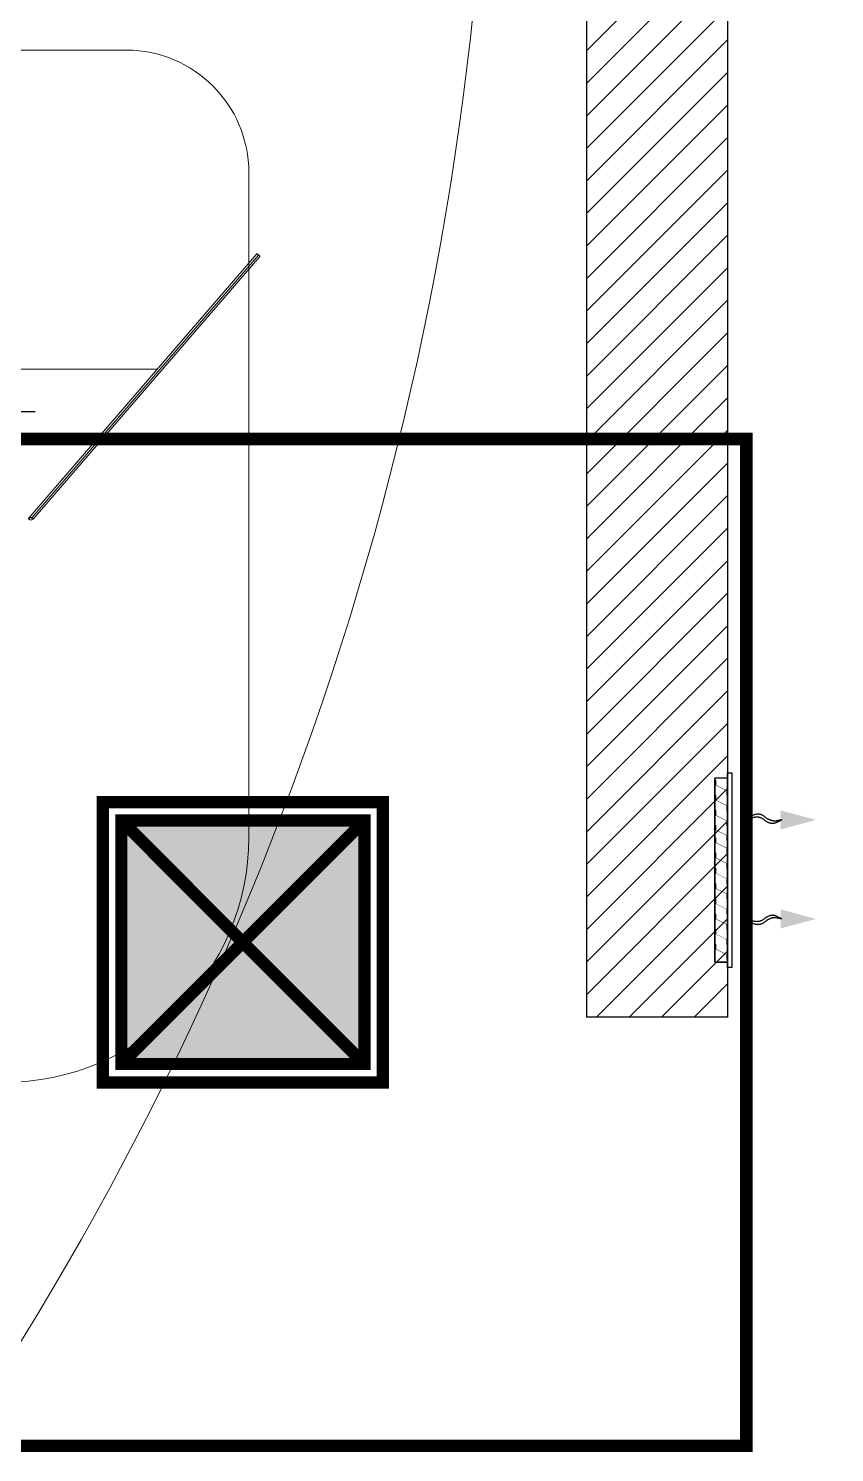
# Model space of a CAD drawing. Header units: millimetres. Extents: x -81374 to 485233, y -39075 to 157313.
# Drawn here: x 38169 to 41455, y -30379 to -24578 of the extents above; entities that cross this region are included whole.
import ezdxf
from ezdxf.enums import TextEntityAlignment as Align

# ---------------------------------------------------------------- set-up
doc = ezdxf.new("R2010")
doc.units = ezdxf.units.MM
doc.linetypes.add('CENTER', pattern=[2, 1.25, -0.25, 0.25, -0.25])
doc.linetypes.add('HIDDEN', pattern=[0.375, 0.25, -0.125])
for name, color, linetype in [('CEN', 252, 'CENTER'), ('Hatch 01_UC', 7, 'Continuous'), ('M-HVAC ELLIPTICAL DUCT', 6, 'Continuous'), ('M-HVAC-GRIL', 6, 'Continuous'), ('M-HVAC-INSULATION', 8, 'Continuous'), ('M-HVAC-SUPP', 4, 'Continuous'), ('M-HVAC-SUPPLY AIR DUCT', 4, 'Continuous')]:
    doc.layers.add(name, color=color, linetype=linetype)
doc.layers.add('G-IMPT', color=8, linetype='Continuous', lineweight=5)
doc.layers.add('M HVAC GRILLE', color=6, linetype='Continuous', lineweight=13)
doc.styles.add('ROMAND', font='romand__.ttf')
doc.styles.get("Standard").update_dxf_attribs({"font": 'arial.ttf'})
doc.dimstyles.new('Vayucon', dxfattribs={"dimtxt": 200, "dimasz": 150, "dimexe": 0, "dimexo": 0, "dimgap": 9e-05, "dimtad": 1, "dimdec": 0, "dimrnd": 5, "dimzin": 0, "dimdsep": 46, "dimtxsty": 'ROMAND', "dimcen": 90, "dimclre": 99, "dimclrt": 7, "dimadec": 0, "dimazin": 0, "dimtfac": 1, "dimtdec": 0, "dimtofl": 0, "dimtmove": 1, "dimatfit": 3, "dimfxl": 1, "dimtolj": 1, "dimtzin": 0, "dimarcsym": 0})

# ---------------------------------------------------------------- blocks, each defined once
blk = doc.blocks.new('ng')
at = {"layer": 'CEN', "color": 9, "linetype": 'Continuous', "lineweight": 0, "true_color": 0xc7c8ca}
for p, q in [((46872.3, 68240.4), (47863.5, 67249.2)), ((47863.5, 68240.4), (46872.3, 67249.2)), ((46872.3, 67249.2), (46872.3, 68240.4)), ((46872.3, 68240.4), (47863.5, 68240.4)), ((47863.5, 68240.4), (47863.5, 67249.2)), ((47863.5, 67249.2), (46872.3, 67249.2))]:
    blk.add_line(p, q, dxfattribs=at)
at = {"layer": 'CEN', "color": 9, "linetype": 'HIDDEN', "lineweight": 0, "ltscale": 1500, "true_color": 0xc7c8ca}
for points in [[(45314.9, 65695.4), (45314.9, 69795.4), (49414.9, 69795.4), (49414.9, 65695.4)], [(45317.3, 69795.4), (49418.5, 69795.4), (49418.5, 65694.2), (45317.3, 65694.2)]]:
    blk.add_lwpolyline(points, close=True, dxfattribs=at)
at = {"layer": 'CEN', "color": 9, "linetype": 'Continuous', "lineweight": 0, "true_color": 0xc7c8ca}
for points in [[(46797.3, 68315.4), (47938.5, 68315.4), (47938.5, 67174.2), (46797.3, 67174.2)], [(46872.3, 68240.4), (47863.5, 68240.4), (47863.5, 67249.2), (46872.3, 67249.2)]]:
    blk.add_lwpolyline(points, close=True, dxfattribs=at)
blk = doc.blocks.new('floor plan 1')
at = {"layer": 'G-IMPT', "ltscale": 500}
h = blk.add_hatch(color=8, dxfattribs=at)
h.dxf.hatch_style = 1
h.paths.add_polyline_path([(18631.9, -10279.2), (19623.2, -10279.2), (19623.2, -11270.5), (18631.9, -11270.5)])
at = {"layer": 'G-IMPT', "color": 8, "ltscale": 500}
for p, q in [((19103.5, -11204.2), (19103.5, -13909.6)), ((19982.1, -12499.1), (19058.4, -13569.2)), ((19070.6, -13579.8), (19994.4, -12509.7)), ((19982.1, -12499.1), (19298.9, -13290.5)), ((19305.1, -13295.8), (19988.2, -12504.4)), ((19311.2, -13301.1), (19994.4, -12509.7)), ((19988.1, -12503.1), (19983.3, -12499)), ((19988.1, -12503.1), (19983.3, -12499)), ((19994.3, -12508.4), (19989.5, -12504.3)), ((19994.3, -12508.4), (19989.5, -12504.3)), ((19477, -13109.1), (21553.5, -13109.1)), ((19058.4, -13569.2), (19298.9, -13290.5)), ((19305.1, -13295.8), (19064.5, -13574.5)), ((19311.2, -13301.1), (19070.6, -13579.8)), ((19058.5, -13570.4), (19063.2, -13574.6)), ((19063.2, -13574.6), (19058.5, -13570.4)), ((19064.6, -13575.7), (19069.4, -13579.9)), ((19069.4, -13579.9), (19064.6, -13575.7)), ((19603.5, -14409.6), (25687.9, -14409.6))]:
    blk.add_line(p, q, dxfattribs=at)
blk.add_circle((19992.4, -12499.6), 5.41, dxfattribs=at)
for centre, radius, start, end in [((6421.8, 111.4), 10691.5, 284.44066, 355.45821), ((30901.2, -15868.2), 12777.8, 49.90697, 259.60318), ((20103.5, -11204.2), 1000, 90, 180), ((19982.8, -12499.7), 0.902, 49.19821, 139.19821), ((19982.8, -12499.7), 0.902, 49.19821, 139.19821), ((19987.6, -12503.8), 0.882, 319.19821, 49.19821), ((19987.5, -12503.8), 0.935, 319.19821, 49.19821), ((19988.9, -12505), 0.882, 49.19821, 139.19821), ((19988.9, -12505), 0.935, 49.19821, 139.19821), ((19996.3, -12501.3), 5.41, 214.37541, 0.03293), ((19993.7, -12509.1), 0.902, 319.19821, 49.19821), ((19993.7, -12509.1), 0.894, 319.19821, 49.19821), ((19996.3, -12501.3), 5.41, 0.03293, 90.03293), ((19059, -13569.8), 0.902, 139.19821, 229.19821), ((19059, -13569.8), 0.902, 139.19821, 229.19821), ((19063.8, -13573.9), 0.882, 229.19821, 319.19821), ((19063.8, -13573.9), 0.882, 229.19821, 319.19821), ((19065.2, -13575.1), 0.882, 139.19821, 229.19821), ((19065.2, -13575.1), 0.882, 139.19821, 229.19821), ((19070, -13579.2), 0.902, 229.19821, 319.19821), ((19070, -13579.2), 0.902, 229.19821, 319.19821), ((19603.5, -13909.6), 500, 180, 270)]:
    blk.add_arc(centre, radius, start, end, dxfattribs=at)
at = {"layer": 'CEN', "linetype": 'Continuous'}
blk.add_blockref('ng', (-28240.4, -78519.6), dxfattribs=at)
at = {"layer": 'G-IMPT', "color": 8, "ltscale": 500}
for rotation, p in [(359.99915, (39680.6, -4989.6, 0)), (359.99915, (35886.7, -10139.3, 0)), (270.00085, (28873.3, -20643.5, 0)), (359.99915, (11975.3, -26935.4, 0)), (359.99915, (15267.6, -26935.4, 0)), (359.99915, (26686.3, -26987.7, 0)), (270.00085, (15861.1, -28615, 0)), (89.99915, (23697.8, -33300.6, 0)), (89.99915, (23597.9, -35337.7, 0)), (89.99915, (23597.9, -37388.3, 0)), (359.99915, (13750.4, -37781.5, 0)), (89.99915, (23697.8, -40746.8, 0)), (89.99915, (23597.8, -44302.5, 0)), (89.99915, (23597.8, -46399.1, 0)), (89.99915, (23697.8, -48339.8, 0)), (89.99915, (23697.8, -54280, 0)), (359.99915, (27418.1, -55702.4, 0)), (89.99915, (9671.9, -65856.5, 0)), (359.99915, (4684.1, -67403.4, 0)), (359.99915, (8737.2, -67403.4, 0))]:
    blk.add_attdef('PARTITIONTYPE', text='', height=200, rotation=rotation, dxfattribs=at).set_placement(p, align=Align.MIDDLE_CENTER)
blk = doc.blocks.new('RAAAA')
at = {"linetype": 'Continuous', "ltscale": 1000}
for points in [[(363, 0, 0), (363, 0, 0), (364, 0, 0), (364, 0, 0), (365, 0, 0), (366, 0, 0), (367, -1, 0), (368, -1, 0), (369, -1, 0), (371, -1, 0), (373, -2, 0), (374, -2, 0), (377, -2, 0), (379, -3, 0), (381, -3, 0), (384, -4, 0), (387, -4, 0), (390, -5, 0), (393, -5, 0), (397, -6, 0), (400, -6, 0), (404, -7, 0), (408, -8, 0), (412, -8, 0), (416, -9, 0), (421, -10, 0), (421, -10, 0), (425, -11, 0), (430, -11, 0), (435, -11, 0), (439, -11, 0), (444, -11, 0), (449, -11, 0), (454, -10, 0), (459, -10, 0), (464, -9, 0), (468, -7, 0), (473, -6, 0), (478, -4, 0), (483, -2, 0), (488, 0, 0), (494, 2, 0), (499, 4, 0), (504, 7, 0), (509, 10, 0), (514, 13, 0), (519, 16, 0), (525, 20, 0), (530, 24, 0), (535, 28, 0), (541, 32, 0), (546, 36, 0), (546, 36, 0), (552, 40, 0), (557, 44, 0), (563, 48, 0), (568, 51, 0), (574, 54, 0), (580, 56, 0), (586, 58, 0), (592, 60, 0), (598, 61, 0), (604, 62, 0), (610, 62, 0), (616, 62, 0), (622, 62, 0), (628, 61, 0), (635, 60, 0), (641, 59, 0), (648, 57, 0), (654, 55, 0), (661, 52, 0), (668, 49, 0), (675, 46, 0), (681, 42, 0), (688, 38, 0), (695, 33, 0), (702, 28, 0), (702, 28, 0), (709, 23, 0), (716, 19, 0), (722, 14, 0), (728, 10, 0), (734, 5, 0), (740, 1, 0), (745, -2, 0), (750, -6, 0), (755, -9, 0), (759, -13, 0), (763, -15, 0), (767, -18, 0), (771, -21, 0), (774, -23, 0), (777, -25, 0), (779, -27, 0), (782, -29, 0), (784, -31, 0), (786, -32, 0), (787, -33, 0), (789, -34, 0), (790, -35, 0), (790, -35, 0), (791, -35, 0), (791, -36, 0)], [(363, 0, 0), (363, 0, 0), (364, 0, 0), (364, 0, 0), (365, -1, 0), (366, -1, 0), (367, -2, 0), (368, -2, 0), (369, -3, 0), (371, -4, 0), (373, -5, 0), (374, -5, 0), (377, -6, 0), (379, -8, 0), (381, -9, 0), (384, -10, 0), (387, -12, 0), (390, -13, 0), (393, -15, 0), (397, -16, 0), (400, -18, 0), (404, -20, 0), (408, -22, 0), (412, -24, 0), (416, -26, 0), (421, -28, 0), (421, -28, 0), (425, -30, 0), (430, -32, 0), (435, -34, 0), (439, -35, 0), (444, -36, 0), (449, -37, 0), (454, -37, 0), (459, -38, 0), (464, -38, 0), (468, -37, 0), (473, -37, 0), (478, -36, 0), (483, -35, 0), (488, -33, 0), (494, -32, 0), (499, -30, 0), (504, -28, 0), (509, -25, 0), (514, -22, 0), (519, -19, 0), (525, -16, 0), (530, -13, 0), (535, -9, 0), (541, -5, 0), (546, 0, 0), (546, 0, 0), (552, 4, 0), (557, 8, 0), (563, 12, 0), (568, 15, 0), (574, 18, 0), (580, 21, 0), (586, 23, 0), (592, 25, 0), (598, 27, 0), (604, 28, 0), (610, 29, 0), (616, 30, 0), (622, 30, 0), (628, 31, 0), (635, 30, 0), (641, 30, 0), (648, 29, 0), (654, 28, 0), (661, 26, 0), (668, 24, 0), (675, 22, 0), (681, 20, 0), (688, 17, 0), (695, 14, 0), (702, 10, 0), (702, 10, 0), (709, 7, 0), (716, 3, 0), (722, 0, 0), (728, -3, 0), (734, -6, 0), (740, -9, 0), (745, -12, 0), (750, -14, 0), (755, -17, 0), (759, -19, 0), (763, -21, 0), (767, -23, 0), (771, -25, 0), (774, -27, 0), (777, -28, 0), (779, -30, 0), (782, -31, 0), (784, -32, 0), (786, -33, 0), (787, -34, 0), (789, -34, 0), (790, -35, 0), (790, -35, 0), (791, -35, 0), (791, -36, 0)]]:
    blk.add_polyline3d(points, dxfattribs=at)
blk.add_solid([(373, 101), (0, 0), (373, -101)], dxfattribs=at)
blk = doc.blocks.new('zw$77DE')
at = {"layer": 'M-HVAC-GRIL', "linetype": 'ByBlock'}
blk.add_lwpolyline([(0, 750), (0, 771.4), (-17.1, 771.4), (-17.1, -21.4), (0, -21.4), (0, 0), (0, 750), (51.4, 750), (51.4, 0), (0, 0), (51.4, 0), (51.4, 750), (51.4, 750)], dxfattribs=at)
at = {"layer": 'M-HVAC-GRIL', "lineweight": 0, "const_width": 1.71}
for points in [[(3.9, 678.6), (3.9, 700.1), (46.7, 721.5), (46.7, 742.9)], [(3.9, 617.2), (3.9, 638.6), (46.7, 660.1), (46.7, 681.5)], [(3.9, 555.8), (3.9, 577.2), (46.7, 598.6), (46.7, 620.1)], [(3.9, 495.6), (3.9, 517.1), (46.7, 538.5), (46.7, 559.9)], [(3.9, 444), (3.9, 465.4), (46.7, 486.8), (46.7, 508.3)], [(3.9, 381.8), (3.9, 403.2), (46.7, 424.7), (46.7, 446.1)], [(3.9, 319.7), (3.9, 341.1), (46.7, 362.5), (46.7, 384)], [(3.9, 257.5), (3.9, 279), (46.7, 300.4), (46.7, 321.8)], [(3.9, 195.4), (3.9, 216.8), (46.7, 238.2), (46.7, 259.7)], [(3.9, 133.2), (3.9, 154.7), (46.7, 176.1), (46.7, 197.5)], [(3.9, 71.8), (3.9, 93.2), (46.7, 114.7), (46.7, 136.1)], [(3.9, 10.4), (3.9, 31.8), (46.7, 53.2), (46.7, 74.7)]]:
    blk.add_lwpolyline(points, dxfattribs=at)
at = {"layer": 'M-HVAC-SUPP'}
for p, xscale, yscale, zscale, rotation in [((-360.3, 580.5), 0.3839999997941416, 0.3839999997941416, 0.3839999997941416, 359.7971218112731), ((-360.3, 176.5), -0.3839999997941415, 0.3839999997941436, 0.3839999997941436, 180.2028781887378)]:
    blk.add_blockref('RAAAA', p, dxfattribs=dict(at, xscale=xscale, yscale=yscale, zscale=zscale, rotation=rotation))
blk = doc.blocks.new('jyfhg')
at = {"layer": 'M HVAC GRILLE', "color": 7}
blk.add_blockref('zw$77DE', (-100, -700), dxfattribs=at)

msp = doc.modelspace()

# ---------------------------------------------------------------- hatches: boundary and pattern name
at = {"layer": 'Hatch 01_UC', "linetype": 'Continuous'}
h = msp.add_hatch(color=8, dxfattribs=at)
h.dxf.hatch_style = 1
h.paths.add_polyline_path([(39538.9, -28796.2), (38547.6, -28796.2), (38547.6, -27804.9), (39538.9, -27804.9)])
at = {"layer": 'M-HVAC-INSULATION'}
h = msp.add_hatch(dxfattribs=at)
h.set_pattern_fill('ANSI31', color=26, scale=750, angle=360, style=0)
h.set_pattern_definition([(45, (496839.4, -83091.07), (-66.29126, 66.29126), [])])
h.paths.add_polyline_path([(40443.2, -11107.3), (41018.2, -11107.3), (41018.2, -28605.5), (40443.2, -28605.5)])

# ---------------------------------------------------------------- linework, layer by layer
at = {"layer": 'CEN', "color": 11, "linetype": 'HIDDEN', "lineweight": 0, "ltscale": 1500, "const_width": 50}
for points in [[(41093.9, -30351.2), (36992.6, -30351.2), (36992.6, -26249.9), (41093.9, -26249.9)], [(41096.3, -26251.2), (41096.3, -30351.2), (36996.3, -30351.2), (36996.3, -26251.2)]]:
    msp.add_lwpolyline(points, close=True, dxfattribs=at)
at = {"layer": 'CEN', "color": 11, "linetype": 'Continuous', "lineweight": 0, "const_width": 50}
for points in [[(39613.9, -28871.2), (38472.6, -28871.2), (38472.6, -27729.9), (39613.9, -27729.9)], [(39538.9, -28796.2), (38547.6, -28796.2), (38547.6, -27804.9), (39538.9, -27804.9)]]:
    msp.add_lwpolyline(points, close=True, dxfattribs=at)
for points in [[(38547.6, -27804.9), (39538.9, -27804.9)], [(38547.6, -28796.2), (38547.6, -27804.9)], [(38547.6, -28796.2), (39538.9, -27804.9)], [(39538.9, -28796.2), (38547.6, -27804.9)], [(39538.9, -27804.9), (39538.9, -28796.2)], [(39538.9, -28796.2), (38547.6, -28796.2)]]:
    msp.add_lwpolyline(points, dxfattribs=at)
at = {"layer": 'M-HVAC ELLIPTICAL DUCT', "linetype": 'Continuous'}
for p, q in [((40443.2, -11107.3, 0), (40443.2, -28605.5, 0)), ((41018.2, -11107.3, 0), (41018.2, -28605.5, 0)), ((41018.2, -28605.5), (40443.2, -28605.5))]:
    msp.add_line(p, q, dxfattribs=at)

# ---------------------------------------------------------------- block references
at = {"linetype": 'Continuous', "rotation": 180}
msp.add_blockref('floor plan 1', (58170.8, -39075.4), dxfattribs=at)
at = {"layer": 'M HVAC GRILLE', "color": 0, "xscale": -1}
msp.add_blockref('jyfhg', (40918.2, -27682.1), dxfattribs=at)

# ---------------------------------------------------------------- leaders
at = {"layer": 'M-HVAC-SUPPLY AIR DUCT', "color": 0, "linetype": 'Continuous'}
msp.add_leader([(36629.4, -26138.7), (38196.6, -26138.7)], dimstyle='Vayucon', dxfattribs=at)

doc.saveas('drawing.dxf')
